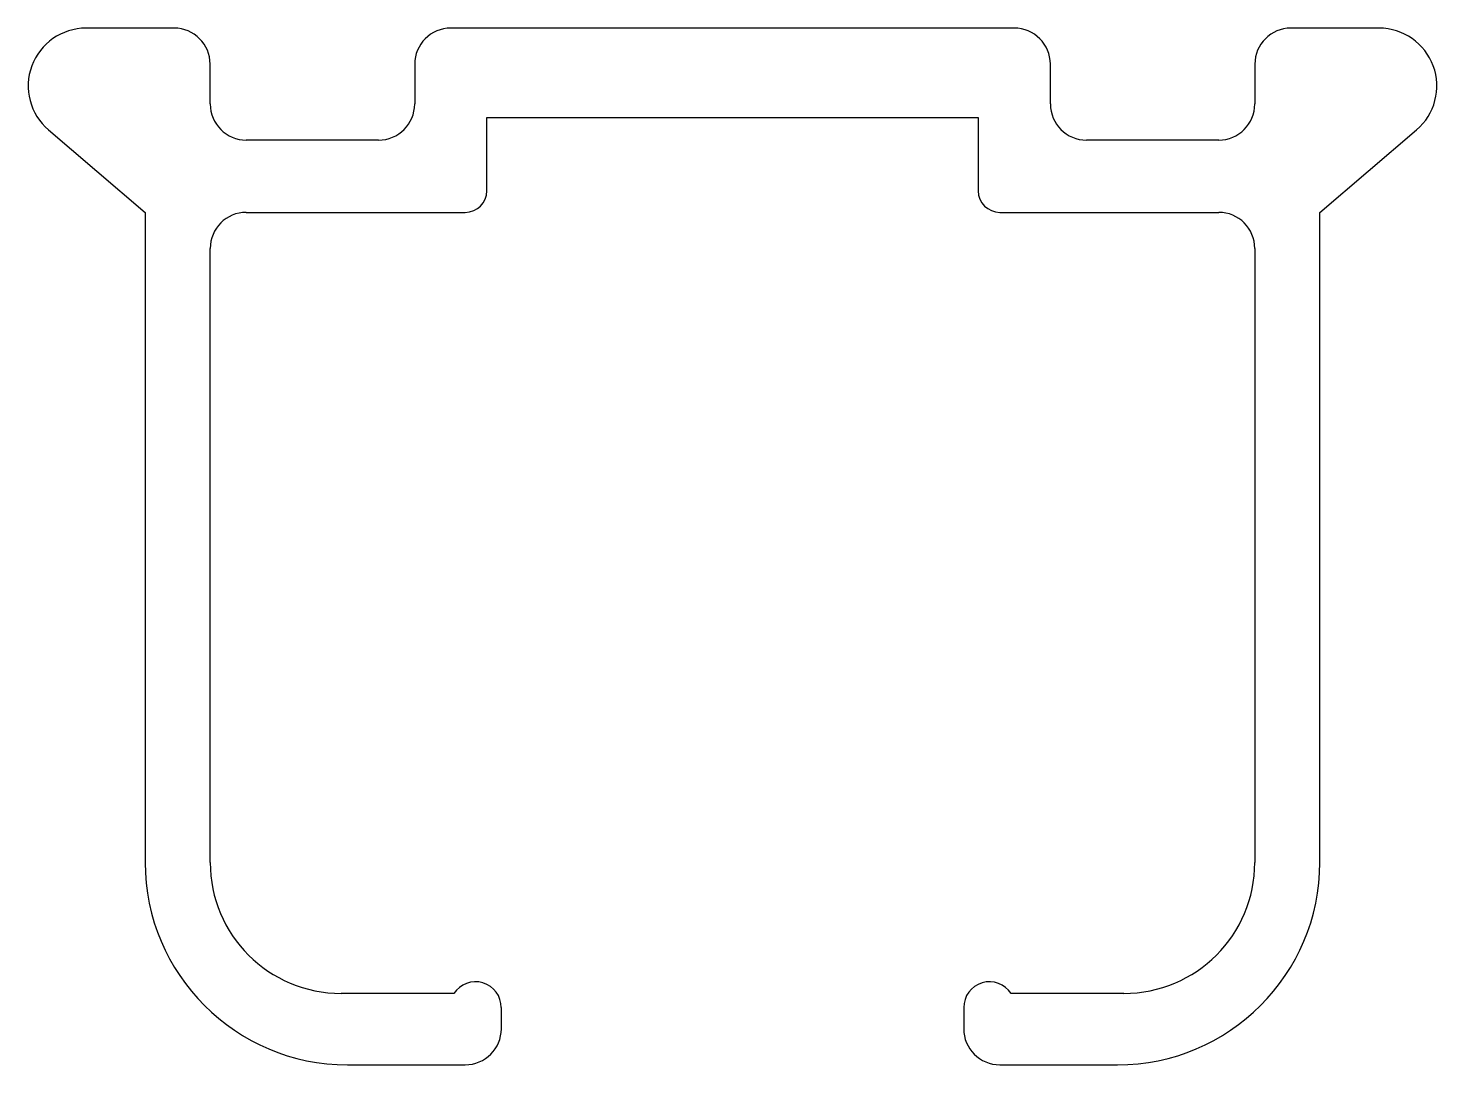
# Model space of a CAD drawing. Extents: x 801.5 to 821, y 405.9 to 420.3.
import ezdxf

# ---------------------------------------------------------------- set-up
doc = ezdxf.new("R2010")
doc.units = 0
doc.layers.get('0').update_dxf_attribs({"linetype": 'CONTINUOUS'})

msp = doc.modelspace()

# ---------------------------------------------------------------- linework, layer by layer
at = {"color": 7, "linetype": 'CONTINUOUS'}
for p, q in [((803.512, 420.261), (802.293, 420.261)), ((815.143, 420.261), (807.343, 420.261)), ((820.193, 420.261), (818.973, 420.261)), ((804.012, 419.211), (804.012, 419.761)), ((806.843, 419.761), (806.843, 419.211)), ((815.643, 419.211), (815.643, 419.761)), ((818.473, 419.761), (818.473, 419.211)), ((807.843, 418.011), (807.843, 419.022)), ((807.843, 419.022), (814.643, 419.022)), ((814.643, 419.022), (814.643, 418.011)), ((801.773, 418.852), (803.112, 417.711)), ((806.343, 418.711), (804.512, 418.711)), ((817.973, 418.711), (816.143, 418.711)), ((819.373, 417.711), (820.712, 418.852)), ((803.112, 417.711), (803.112, 408.711)), ((804.512, 417.711), (807.543, 417.711)), ((814.943, 417.711), (817.973, 417.711)), ((819.373, 408.711), (819.373, 417.711)), ((804.012, 408.711), (804.012, 417.211)), ((818.473, 417.211), (818.473, 408.711)), ((807.386, 406.899), (805.824, 406.899)), ((816.661, 406.899), (815.099, 406.899)), ((808.043, 406.411), (808.043, 406.703)), ((814.443, 406.703), (814.443, 406.411)), ((805.912, 405.911), (807.543, 405.911)), ((814.943, 405.911), (816.573, 405.911))]:
    msp.add_line(p, q, dxfattribs=at)
for centre, radius, start, end in [((802.293, 419.461), 0.8, 90, 229.5469), ((803.512, 419.761), 0.5, 0, 90), ((807.343, 419.761), 0.5, 90, 180), ((815.143, 419.761), 0.5, 0, 90), ((818.973, 419.761), 0.5, 90, 180), ((820.193, 419.461), 0.8, 310.4531, 90), ((804.512, 419.211), 0.5, 180, 270), ((806.343, 419.211), 0.5, 270, 0), ((816.143, 419.211), 0.5, 180, 270), ((817.973, 419.211), 0.5, 270, 0), ((807.543, 418.011), 0.3, 270, 360), ((814.943, 418.011), 0.3, 180, 270), ((804.512, 417.211), 0.5, 90, 180), ((817.973, 417.211), 0.5, 0, 90), ((805.912, 408.711), 2.8, 180, 270), ((805.824, 408.711), 1.812, 180, 270), ((816.573, 408.711), 2.8, 270, 0), ((816.661, 408.711), 1.812, 270, 0), ((807.685, 406.703), 0.357, 0, 146.8702), ((814.8, 406.703), 0.357, 33.1298, 180), ((807.543, 406.411), 0.5, 270, 0), ((814.943, 406.411), 0.5, 180, 270)]:
    msp.add_arc(centre, radius, start, end, dxfattribs=at)

doc.saveas('drawing.dxf')
